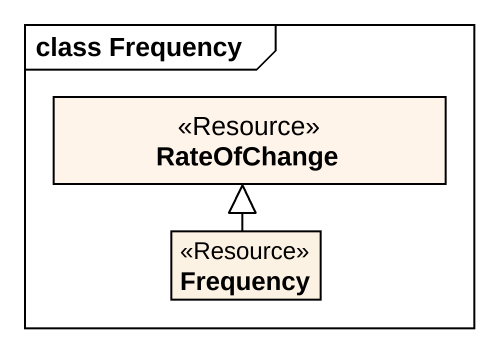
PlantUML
@startuml
mainframe class Frequency
hide circle
hide empty members
class RateOfChange <<Resource>> #FFF4EA
class Frequency <<Resource>>
Frequency -up-|> RateOfChange
@enduml
